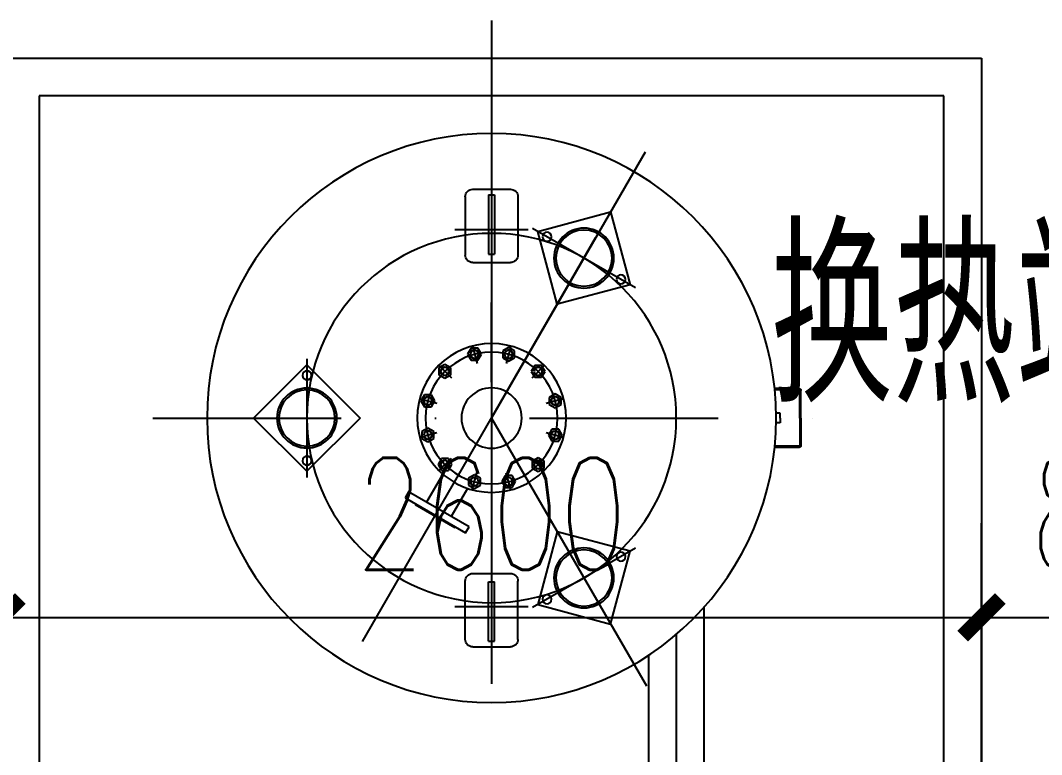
# Model space of a CAD drawing. Extents: x 179183 to 294833, y 947252 to 1004652.
# Drawn here: x 235985 to 238694, y 985122 to 987070 of the extents above; entities that cross this region are included whole.
import ezdxf

# ---------------------------------------------------------------- set-up
doc = ezdxf.new("R2010")
doc.units = 0
doc.header["$LTSCALE"] = 1000
doc.linetypes.add('CENTER2', pattern=[1.125, 0.75, -0.125, 0.125, -0.125])
doc.linetypes.add('DASHDOT', pattern=[1, 0.5, -0.25, 0, -0.25])
for name, color, linetype in [('a_shb', 2, 'Continuous'), ('a_shb_jc', 5, 'Continuous'), ('a_水', 6, 'Continuous'), ('PUB_TEXT', 7, 'Continuous'), ('TH_DIM', 3, 'Continuous')]:
    doc.layers.add(name, color=color, linetype=linetype)
doc.styles.add('_TCH_DIM_T3', font='SIMPLEX', dxfattribs={"width": 0.705882, "bigfont": 'GBCBIG'})
doc.styles.get("Standard").update_dxf_attribs({"font": 'simplex.shx', "width": 0.7, "bigfont": 'gbcbig.shx'})
doc.dimstyles.new('_TCH_ARCH&&100', dxfattribs={"dimtxt": 297.5, "dimasz": 100, "dimexe": 250, "dimexo": 300, "dimgap": 126.25, "dimtad": 1, "dimdec": 0, "dimzin": 0, "dimdsep": 46, "dimtxsty": '_TCH_DIM_T3', "dimblk": 'ARCHTICK', "dimcen": 0.09, "dimclrt": 7, "dimazin": 2, "dimtfac": 1, "dimtdec": 0, "dimtix": 1, "dimtmove": 2, "dimatfit": 3, "dimfxl": 1, "dimtolj": 1, "dimtzin": 0, "dimarcsym": 0})

# ---------------------------------------------------------------- blocks, each defined once
blk = doc.blocks.new('落地式膨胀箱')
at = {"layer": 'a_shb'}
for p, q in [((-2400, 1750), (1700, 1750)), ((-2400, -650), (-2400, 1750)), ((-952.2, 892.2), (-2023.2, 273.9)), ((-2044.9, 647.3), (-2044.9, 452.7)), ((-1044.9, 647.3), (-1044.9, 452.7)), ((-2152.1, 600), (-2152.1, 500)), ((-2132.1, 620), (-1977.5, 620)), ((-1957.5, 600), (-1957.5, 500)), ((-1132.3, 600), (-1132.3, 500)), ((-957.6, 620), (-1112.3, 620)), ((-937.6, 600), (-937.6, 500)), ((-1544.9, 550), (-2251.4, 142.1)), ((-2249.9, 550), (-839.8, 550)), ((-2136.9, 558), (-2136.9, 542)), ((-2136.9, 558), (-1979.6, 558)), ((-2136.9, 542), (-1979.6, 542)), ((-1979.6, 558), (-1979.6, 542)), ((-1110.2, 558), (-1110.2, 542)), ((-952.8, 558), (-1110.2, 558)), ((-952.8, 542), (-1110.2, 542)), ((-952.8, 558), (-952.8, 542)), ((-2132.1, 480), (-1977.5, 480)), ((-957.6, 480), (-1112.3, 480)), ((-360.6, 132.9), (-915.6, 132.9)), ((-360.6, 59.3), (-971.1, 59.3)), ((-360.6, -14.2), (-1043.2, -14.2)), ((-1622.9, -265.7), (-1622.9, -200.7)), ((-1619.9, -265.7), (-1619.9, -201.1)), ((-1557.9, -215.7), (-1557.9, -205.3)), ((-1544.9, -215.7), (-1557.9, -215.7)), ((-1544.9, -215.7), (-1531.9, -215.7)), ((-1531.9, -215.7), (-1531.9, -205.3)), ((-1469.9, -265.7), (-1469.9, -201.1)), ((-1466.9, -265.7), (-1466.9, -200.7)), ((-1544.9, -267.7), (-1617.9, -267.7)), ((-1544.9, -270.7), (-1617.9, -270.7)), ((-1544.9, -267.7), (-1471.9, -267.7)), ((-1544.9, -270.7), (-1471.9, -270.7)), ((1700, -650), (-2400, -650))]:
    blk.add_line(p, q, dxfattribs=at)
at = {"layer": 'a_shb', "linetype": 'DASHDOT'}
blk.add_line((-1544.9, 1449.1), (-1544.9, -349.1), dxfattribs=at)
at = {"layer": 'a_shb', "ltscale": 0.5}
for p, q in [((-1544.9, 1181.4), (-1686.3, 1040)), ((-1403.5, 1040), (-1544.9, 1181.4)), ((-1686.3, 1040), (-1544.9, 898.6)), ((-1544.9, 898.6), (-1403.5, 1040)), ((-1348.6, 770.1), (-1333.1, 779.1)), ((-1256.1, 609.9), (-1348.6, 770.1)), ((-1333.1, 779.1), (-1256.3, 646.2)), ((-1315.6, 752.8), (-1317.3, 751.8)), ((-1315.6, 752.8), (-1254.6, 647.2)), ((-1396.2, 679.7), (-1321.4, 722.9)), ((-1358.2, 613.9), (-1283.4, 657.1)), ((-1254.6, 647.2), (-1256.3, 646.2)), ((-1256.3, 646.2), (-1240.6, 618.9)), ((-1240.6, 618.9), (-1256.1, 609.9)), ((-2039.9, 427.5), (-2091.7, 234.3)), ((-1846.8, 375.7), (-2039.9, 427.5)), ((-1243, 375.7), (-1049.8, 427.5)), ((-1049.8, 427.5), (-998, 234.3)), ((-1898.5, 182.5), (-1846.8, 375.7)), ((-1191.2, 182.5), (-1243, 375.7)), ((-2091.7, 234.3), (-1898.5, 182.5)), ((-998, 234.3), (-1191.2, 182.5))]:
    blk.add_line(p, q, dxfattribs=at)
at = {"layer": 'a_shb', "ltscale": 0.1}
for p, q in [((-1702.4, 1040), (-1387.4, 1040)), ((-1544.9, 550), (-833.8, 139.4)), ((-1890.5, 168.6), (-2048, 441.4)), ((-1199.3, 168.6), (-1041.8, 441.4))]:
    blk.add_line(p, q, dxfattribs=at)
at = {"layer": 'a_shb', "color": 1}
for p, q in [((-1606.2, 728.1), (-1590.4, 737.3)), ((-1590.4, 737.3), (-1574.5, 728.1)), ((-1518.2, 719), (-1509, 734.9)), ((-1509, 734.9), (-1490.7, 734.9)), ((-1490.7, 734.9), (-1481.5, 719)), ((-1606.2, 709.8), (-1606.2, 728.1)), ((-1590.4, 700.7), (-1606.2, 709.8)), ((-1574.5, 709.8), (-1590.4, 700.7)), ((-1574.5, 728.1), (-1574.5, 709.8)), ((-1509, 703.1), (-1518.2, 719)), ((-1481.5, 719), (-1490.7, 703.1)), ((-1687.1, 673.7), (-1677.9, 689.6)), ((-1677.9, 689.6), (-1659.6, 689.6)), ((-1659.6, 689.6), (-1650.4, 673.7)), ((-1490.7, 703.1), (-1509, 703.1)), ((-1437.3, 682.9), (-1421.4, 692.1)), ((-1437.3, 664.6), (-1437.3, 682.9)), ((-1421.4, 692.1), (-1405.6, 682.9)), ((-1405.6, 682.9), (-1405.6, 664.6)), ((-1677.9, 657.8), (-1687.1, 673.7)), ((-1659.6, 657.8), (-1677.9, 657.8)), ((-1650.4, 673.7), (-1659.6, 657.8)), ((-1421.4, 655.4), (-1437.3, 664.6)), ((-1405.6, 664.6), (-1421.4, 655.4)), ((-1729.9, 604.5), (-1714, 613.6)), ((-1729.9, 586.1), (-1729.9, 604.5)), ((-1714, 613.6), (-1698.2, 604.5)), ((-1698.2, 604.5), (-1698.2, 586.1)), ((-1394.5, 595.3), (-1385.3, 611.2)), ((-1385.3, 611.2), (-1367, 611.2)), ((-1367, 611.2), (-1357.8, 595.3)), ((-1714, 577), (-1729.9, 586.1)), ((-1698.2, 586.1), (-1714, 577)), ((-1385.3, 579.5), (-1394.5, 595.3)), ((-1367, 579.5), (-1385.3, 579.5)), ((-1357.8, 595.3), (-1367, 579.5)), ((-1732.4, 504.8), (-1723.2, 520.6)), ((-1723.2, 520.6), (-1704.9, 520.6)), ((-1704.9, 520.6), (-1695.7, 504.8)), ((-1392, 514), (-1376.1, 523.1)), ((-1376.1, 523.1), (-1360.3, 514)), ((-1723.2, 488.9), (-1732.4, 504.8)), ((-1704.9, 488.9), (-1723.2, 488.9)), ((-1695.7, 504.8), (-1704.9, 488.9)), ((-1392, 495.6), (-1392, 514)), ((-1376.1, 486.5), (-1392, 495.6)), ((-1360.3, 495.6), (-1376.1, 486.5)), ((-1360.3, 514), (-1360.3, 495.6)), ((-1684.6, 435.5), (-1668.8, 444.7)), ((-1684.6, 417.2), (-1684.6, 435.5)), ((-1668.8, 444.7), (-1652.9, 435.5)), ((-1652.9, 435.5), (-1652.9, 417.2)), ((-1439.7, 426.4), (-1430.6, 442.3)), ((-1430.6, 442.3), (-1412.2, 442.3)), ((-1412.2, 442.3), (-1403.1, 426.4)), ((-1668.8, 408), (-1684.6, 417.2)), ((-1652.9, 417.2), (-1668.8, 408)), ((-1430.6, 410.5), (-1439.7, 426.4)), ((-1412.2, 410.5), (-1430.6, 410.5)), ((-1403.1, 426.4), (-1412.2, 410.5)), ((-1608.7, 381.1), (-1599.5, 397)), ((-1599.5, 365.2), (-1608.7, 381.1)), ((-1599.5, 397), (-1581.2, 397)), ((-1581.2, 397), (-1572, 381.1)), ((-1572, 381.1), (-1581.2, 365.2)), ((-1515.7, 390.3), (-1499.8, 399.4)), ((-1515.7, 371.9), (-1515.7, 390.3)), ((-1499.8, 399.4), (-1483.9, 390.3)), ((-1483.9, 390.3), (-1483.9, 371.9)), ((-1581.2, 365.2), (-1599.5, 365.2)), ((-1499.8, 362.8), (-1515.7, 371.9)), ((-1483.9, 371.9), (-1499.8, 362.8))]:
    blk.add_line(p, q, dxfattribs=at)
at = {"layer": 'a_shb', "color": 1, "ltscale": 0.1}
for p, q in [((-1596.2, 740.7), (-1584, 695)), ((-1494, 740.8), (-1506.2, 695.2)), ((-1684.7, 689.5), (-1651.2, 656.1)), ((-1405.4, 689.8), (-1438.8, 656.4)), ((-1735.7, 600.9), (-1690, 588.7)), ((-1354.2, 601.3), (-1399.8, 589.1)), ((-1735.6, 498.7), (-1689.9, 510.9)), ((-1354.1, 499.1), (-1399.7, 511.3)), ((-1684.4, 410.2), (-1650.9, 443.6)), ((-1405.1, 410.5), (-1438.5, 443.9)), ((-1595.8, 359.2), (-1583.6, 404.8)), ((-1493.6, 359.3), (-1505.8, 405))]:
    blk.add_line(p, q, dxfattribs=at)
at = {"layer": 'a_shb', "color": 1, "linetype": 'DASHDOT'}
blk.add_line((-2600, 550), (1900, 550), dxfattribs=at)
at = {"layer": 'a_shb', "linetype": 'CENTER2'}
blk.add_line((-1640, 550), (-1851.3, 550), dxfattribs=at)
at = {"layer": 'a_shb'}
for centre, radius in [((-1544.9, 550), 755), ((-1545.1, 549.9), 197.5)]:
    blk.add_circle(centre, radius, dxfattribs=at)
at = {"layer": 'a_shb', "ltscale": 0.5}
for centre, radius in [((-1544.9, 1040), 79.5), ((-1544.9, 1040), 74.5), ((-1658, 1040), 12), ((-1431.7, 1040), 12), ((-2025.8, 403), 12), ((-1064, 403), 12), ((-1969.2, 305), 79.5), ((-1969.2, 305), 74.5), ((-1120.5, 305), 79.5), ((-1120.5, 305), 74.5), ((-1912.7, 207), 12), ((-1177.1, 207), 12)]:
    blk.add_circle(centre, radius, dxfattribs=at)
at = {"layer": 'a_shb', "ltscale": 0.1}
for radius in [490, 175, 80]:
    blk.add_circle((-1544.9, 550), radius, dxfattribs=at)
at = {"layer": 'a_shb', "color": 1, "ltscale": 0.1}
for centre in [(-1590.4, 719), (-1499.8, 719.1), (-1668.8, 673.6), (-1421.3, 673.9), (-1714, 595.1), (-1375.9, 595.5), (-1713.9, 504.5), (-1375.8, 504.9), (-1668.5, 426.1), (-1421, 426.4), (-1590, 380.9), (-1499.4, 381)]:
    blk.add_circle(centre, 11, dxfattribs=at)
at = {"layer": 'a_shb', "color": 1}
for centre in [(-1590.4, 719), (-1499.8, 719), (-1668.8, 673.7), (-1421.4, 673.7), (-1714, 595.3), (-1376.1, 595.3), (-1714, 504.8), (-1376.1, 504.8), (-1668.8, 426.4), (-1421.4, 426.4), (-1590.3, 381.1), (-1499.8, 381.1)]:
    blk.add_circle(centre, 10.6, dxfattribs=at)
for centre, start, end in [((-1590.4, 719), 183.81, 192.8543), ((-1590.4, 719), 162.9653, 171.4578), ((-1590.4, 719), 202.9611, 211.4995), ((-1590.4, 719), 144.3352, 153.3268), ((-1590.4, 719), 220.6033, 230.6965), ((-1590.4, 719), 121.5204, 132.499), ((-1590.4, 719), 241.4173, 252.6732), ((-1590.4, 719), 102.1558, 109.0839), ((-1590.4, 719), 262.6018, 275.4318), ((-1590.4, 719), 83.0299, 92.0746), ((-1590.4, 719), 65.648, 73.758), ((-1590.4, 719), 288.2313, 301.6), ((-1590.4, 719), 45.6041, 56.9511), ((-1590.4, 719), 314.2007, 325.4409), ((-1590.4, 719), 22.5225, 33.6648), ((-1590.4, 719), 336.3691, 347.3209), ((-1590.4, 719), 358.3348, 12.4527), ((-1499.8, 719), 172.9611, 181.4995), ((-1499.8, 719), 190.6033, 200.6965), ((-1499.8, 719), 153.81, 162.8543), ((-1499.8, 719), 211.4173, 222.6732), ((-1499.8, 719), 132.9653, 141.4578), ((-1499.8, 719), 232.6018, 245.4318), ((-1499.8, 719), 114.3352, 123.3268), ((-1499.8, 719), 91.5204, 102.499), ((-1499.8, 719), 258.2313, 271.6), ((-1499.8, 719), 72.1558, 79.0839), ((-1499.8, 719), 284.2007, 295.4409), ((-1499.8, 719), 53.0299, 62.0746), ((-1499.8, 719), 306.3691, 317.3209), ((-1499.8, 719), 35.648, 43.758), ((-1499.8, 719), 328.3348, 342.4527), ((-1499.8, 719), 15.6041, 26.9511), ((-1499.8, 719), 352.5225, 3.6648), ((-1668.8, 673.7), 151.5204, 162.499), ((-1668.8, 673.7), 132.1558, 139.0839), ((-1668.8, 673.7), 113.0299, 122.0746), ((-1668.8, 673.7), 95.648, 103.758), ((-1668.8, 673.7), 75.6041, 86.9511), ((-1668.8, 673.7), 52.5225, 63.6648), ((-1668.8, 673.7), 28.3348, 42.4527), ((-1421.4, 673.7), 160.6033, 170.6965), ((-1421.4, 673.7), 142.9611, 151.4995), ((-1421.4, 673.7), 123.81, 132.8543), ((-1421.4, 673.7), 102.9653, 111.4578), ((-1421.4, 673.7), 84.3352, 93.3268), ((-1421.4, 673.7), 61.5204, 72.499), ((-1421.4, 673.7), 42.1558, 49.0839), ((-1421.4, 673.7), 23.0299, 32.0746), ((-1668.8, 673.7), 174.3352, 183.3268), ((-1668.8, 673.7), 192.9653, 201.4578), ((-1668.8, 673.7), 213.81, 222.8543), ((-1668.8, 673.7), 232.9611, 241.4995), ((-1668.8, 673.7), 250.6033, 260.6965), ((-1668.8, 673.7), 271.4173, 282.6732), ((-1668.8, 673.7), 292.6018, 305.4318), ((-1668.8, 673.7), 318.2313, 331.6), ((-1668.8, 673.7), 6.3691, 17.3209), ((-1668.8, 673.7), 344.2007, 355.4409), ((-1421.4, 673.7), 181.4173, 192.6732), ((-1421.4, 673.7), 202.6018, 215.4318), ((-1421.4, 673.7), 228.2313, 241.6), ((-1421.4, 673.7), 254.2007, 265.4409), ((-1421.4, 673.7), 276.3691, 287.3209), ((-1421.4, 673.7), 298.3348, 312.4527), ((-1421.4, 673.7), 322.5225, 333.6648), ((-1421.4, 673.7), 5.648, 13.758), ((-1421.4, 673.7), 345.6041, 356.9511), ((-1714, 595.3), 162.1558, 169.0839), ((-1714, 595.3), 143.0299, 152.0746), ((-1714, 595.3), 125.648, 133.758), ((-1714, 595.3), 105.6041, 116.9511), ((-1714, 595.3), 82.5225, 93.6648), ((-1714, 595.3), 58.3348, 72.4527), ((-1714, 595.3), 36.3691, 47.3209), ((-1714, 595.3), 14.2007, 25.4409), ((-1376.1, 595.3), 172.6018, 185.4318), ((-1376.1, 595.3), 151.4173, 162.6732), ((-1376.1, 595.3), 130.6033, 140.6965), ((-1376.1, 595.3), 112.9611, 121.4995), ((-1376.1, 595.3), 93.81, 102.8543), ((-1376.1, 595.3), 72.9653, 81.4578), ((-1376.1, 595.3), 54.3352, 63.3268), ((-1376.1, 595.3), 31.5204, 42.499), ((-1376.1, 595.3), 12.1558, 19.0839), ((-1714, 595.3), 181.5204, 192.499), ((-1714, 595.3), 204.3352, 213.3268), ((-1714, 595.3), 222.9653, 231.4578), ((-1714, 595.3), 243.81, 252.8543), ((-1714, 595.3), 262.9611, 271.4995), ((-1714, 595.3), 280.6033, 290.6965), ((-1714, 595.3), 301.4173, 312.6732), ((-1714, 595.3), 322.6018, 335.4318), ((-1714, 595.3), 348.2313, 1.6), ((-1376.1, 595.3), 198.2313, 211.6), ((-1376.1, 595.3), 224.2007, 235.4409), ((-1376.1, 595.3), 246.3691, 257.3209), ((-1376.1, 595.3), 268.3348, 282.4527), ((-1376.1, 595.3), 292.5225, 303.6648), ((-1376.1, 595.3), 315.6041, 326.9511), ((-1376.1, 595.3), 335.648, 343.758), ((-1376.1, 595.3), 353.0299, 2.0746), ((-1714, 504.8), 112.5225, 123.6648), ((-1714, 504.8), 88.3348, 102.4527), ((-1714, 504.8), 66.3691, 77.3209), ((-1376.1, 504.8), 121.4173, 132.6732), ((-1376.1, 504.8), 100.6033, 110.6965), ((-1376.1, 504.8), 82.9611, 91.4995), ((-1376.1, 504.8), 63.81, 72.8543), ((-1714, 504.8), 173.0299, 182.0746), ((-1714, 504.8), 192.1558, 199.0839), ((-1714, 504.8), 155.648, 163.758), ((-1714, 504.8), 211.5204, 222.499), ((-1714, 504.8), 135.6041, 146.9511), ((-1714, 504.8), 234.3352, 243.3268), ((-1714, 504.8), 252.9653, 261.4578), ((-1714, 504.8), 273.81, 282.8543), ((-1714, 504.8), 292.9611, 301.4995), ((-1714, 504.8), 44.2007, 55.4409), ((-1714, 504.8), 310.6033, 320.6965), ((-1714, 504.8), 18.2313, 31.6), ((-1714, 504.8), 331.4173, 342.6732), ((-1714, 504.8), 352.6018, 5.4318), ((-1376.1, 504.8), 168.2313, 181.6), ((-1376.1, 504.8), 194.2007, 205.4409), ((-1376.1, 504.8), 142.6018, 155.4318), ((-1376.1, 504.8), 216.3691, 227.3209), ((-1376.1, 504.8), 238.3348, 252.4527), ((-1376.1, 504.8), 262.5225, 273.6648), ((-1376.1, 504.8), 285.6041, 296.9511), ((-1376.1, 504.8), 305.648, 313.758), ((-1376.1, 504.8), 42.9653, 51.4578), ((-1376.1, 504.8), 323.0299, 332.0746), ((-1376.1, 504.8), 24.3352, 33.3268), ((-1376.1, 504.8), 342.1558, 349.0839), ((-1376.1, 504.8), 1.5204, 12.499), ((-1668.8, 426.4), 118.3348, 132.4527), ((-1668.8, 426.4), 96.3691, 107.3209), ((-1668.8, 426.4), 74.2007, 85.4409), ((-1668.8, 426.4), 48.2313, 61.6), ((-1421.4, 426.4), 138.2313, 151.6), ((-1421.4, 426.4), 112.6018, 125.4318), ((-1421.4, 426.4), 91.4173, 102.6732), ((-1421.4, 426.4), 70.6033, 80.6965), ((-1421.4, 426.4), 52.9611, 61.4995), ((-1421.4, 426.4), 33.81, 42.8543), ((-1668.8, 426.4), 165.6041, 176.9511), ((-1668.8, 426.4), 185.648, 193.758), ((-1668.8, 426.4), 203.0299, 212.0746), ((-1668.8, 426.4), 142.5225, 153.6648), ((-1668.8, 426.4), 222.1558, 229.0839), ((-1668.8, 426.4), 241.5204, 252.499), ((-1668.8, 426.4), 264.3352, 273.3268), ((-1668.8, 426.4), 282.9653, 291.4578), ((-1668.8, 426.4), 303.81, 312.8543), ((-1668.8, 426.4), 322.9611, 331.4995), ((-1668.8, 426.4), 22.6018, 35.4318), ((-1668.8, 426.4), 340.6033, 350.6965), ((-1668.8, 426.4), 1.4173, 12.6732), ((-1421.4, 426.4), 164.2007, 175.4409), ((-1421.4, 426.4), 186.3691, 197.3209), ((-1421.4, 426.4), 208.3348, 222.4527), ((-1421.4, 426.4), 232.5225, 243.6648), ((-1421.4, 426.4), 255.6041, 266.9511), ((-1421.4, 426.4), 275.648, 283.758), ((-1421.4, 426.4), 293.0299, 302.0746), ((-1421.4, 426.4), 312.1558, 319.0839), ((-1421.4, 426.4), 331.5204, 342.499), ((-1421.4, 426.4), 12.9653, 21.4578), ((-1421.4, 426.4), 354.3352, 3.3268), ((-1590.3, 381.1), 172.5225, 183.6648), ((-1590.3, 381.1), 148.3348, 162.4527), ((-1590.3, 381.1), 126.3691, 137.3209), ((-1590.3, 381.1), 104.2007, 115.4409), ((-1590.3, 381.1), 78.2313, 91.6), ((-1590.3, 381.1), 52.6018, 65.4318), ((-1590.3, 381.1), 31.4173, 42.6732), ((-1590.3, 381.1), 10.6033, 20.6965), ((-1590.3, 381.1), 352.9611, 1.4995), ((-1499.8, 381.1), 178.3348, 192.4527), ((-1499.8, 381.1), 156.3691, 167.3209), ((-1499.8, 381.1), 134.2007, 145.4409), ((-1499.8, 381.1), 108.2313, 121.6), ((-1499.8, 381.1), 82.6018, 95.4318), ((-1499.8, 381.1), 61.4173, 72.6732), ((-1499.8, 381.1), 40.6033, 50.6965), ((-1499.8, 381.1), 22.9611, 31.4995), ((-1499.8, 381.1), 342.9653, 351.4578), ((-1499.8, 381.1), 3.81, 12.8543), ((-1590.3, 381.1), 195.6041, 206.9511), ((-1590.3, 381.1), 215.648, 223.758), ((-1590.3, 381.1), 233.0299, 242.0746), ((-1590.3, 381.1), 252.1558, 259.0839), ((-1590.3, 381.1), 271.5204, 282.499), ((-1590.3, 381.1), 294.3352, 303.3268), ((-1590.3, 381.1), 312.9653, 321.4578), ((-1590.3, 381.1), 333.81, 342.8543), ((-1499.8, 381.1), 202.5225, 213.6648), ((-1499.8, 381.1), 225.6041, 236.9511), ((-1499.8, 381.1), 245.648, 253.758), ((-1499.8, 381.1), 263.0299, 272.0746), ((-1499.8, 381.1), 282.1558, 289.0839), ((-1499.8, 381.1), 301.5204, 312.499), ((-1499.8, 381.1), 324.3352, 333.3268)]:
    blk.add_arc(centre, 11.7, start, end, dxfattribs=at)
at = {"layer": 'a_shb'}
for centre, radius, start, end in [((-2132.1, 600), 20, 89.9999, 179.9999), ((-1977.5, 600), 20, 359.9999, 89.9999), ((-1112.3, 600), 20, 90.0001, 180.0001), ((-957.6, 600), 20, 0.0001, 90.0001), ((-2132.1, 500), 20, 179.9999, 269.9999), ((-1977.5, 500), 20, 269.9999, 359.9999), ((-1112.3, 500), 20, 180.0001, 270.0001), ((-957.6, 500), 20, 270.0001, 0.0001), ((-1617.9, -265.7), 5, 180, 270), ((-1617.9, -265.7), 2, 180, 270), ((-1471.9, -265.7), 5, 270, 0), ((-1471.9, -265.7), 2, 270, 0)]:
    blk.add_arc(centre, radius, start, end, dxfattribs=at)
at = {"layer": 'a_shb_jc'}
blk.add_lwpolyline([(-2500, -750), (1800, -750), (1800, 1850), (-2500, 1850)], close=True, dxfattribs=at)
blk = doc.blocks.new('A$C7DD005BC')
at = {"layer": 'PUB_TEXT', "color": 1}
blk.add_text('换热站', height=450, dxfattribs=at).set_placement((5528.3, 11285.9))
blk = doc.blocks.new('_ArchTick')
at = {"color": 0, "linetype": 'ByBlock', "const_width": 0.4}
blk.add_lwpolyline([(-0.5, -0.5), (0.5, 0.5)], dxfattribs=at)
blk = doc.blocks.new('*D4208')
at = {"layer": 'Defpoints', "color": 0, "transparency": 16777216}
for p in [(238534.8, 985486), (235934.8, 984470.1), (238534.8, 984470.1)]:
    blk.add_point(p, dxfattribs=at)
at = {"layer": 'TH_DIM', "color": 0, "lineweight": -2, "transparency": 16777216}
for p, q in [((235934.8, 984770.1), (235934.8, 985736)), ((238534.8, 984770.1), (238534.8, 985736)), ((235934.8, 985486), (238534.8, 985486))]:
    blk.add_line(p, q, dxfattribs=at)
at = {"layer": 'TH_DIM', "color": 0, "lineweight": -2, "transparency": 16777216, "xscale": 100, "yscale": 100, "zscale": 100, "rotation": 180}
blk.add_blockref('_ArchTick', (235934.8, 985486), dxfattribs=at)
at = {"layer": 'TH_DIM', "color": 0, "lineweight": -2, "transparency": 16777216, "xscale": 100, "yscale": 100, "zscale": 100}
blk.add_blockref('_ArchTick', (238534.8, 985486), dxfattribs=at)
at = {"layer": 'TH_DIM', "color": 7, "transparency": 16777216, "insert": (237234.8, 985761), "char_height": 297.5, "attachment_point": 5, "style": '_TCH_DIM_T3'}
blk.add_mtext('\\A1;2600', dxfattribs=at)
blk = doc.blocks.new('*D4209')
at = {"layer": 'Defpoints', "color": 0, "transparency": 16777216}
for p in [(239334.8, 985486), (238534.8, 984470.1), (239334.8, 984470.1)]:
    blk.add_point(p, dxfattribs=at)
at = {"layer": 'TH_DIM', "color": 0, "lineweight": -2, "transparency": 16777216}
for p, q in [((238534.8, 984770.1), (238534.8, 985736)), ((239334.8, 984770.1), (239334.8, 985736)), ((238534.8, 985486), (239334.8, 985486))]:
    blk.add_line(p, q, dxfattribs=at)
at = {"layer": 'TH_DIM', "color": 0, "lineweight": -2, "transparency": 16777216, "xscale": 100, "yscale": 100, "zscale": 100, "rotation": 180}
blk.add_blockref('_ArchTick', (238534.8, 985486), dxfattribs=at)
at = {"layer": 'TH_DIM', "color": 0, "lineweight": -2, "transparency": 16777216, "xscale": 100, "yscale": 100, "zscale": 100}
blk.add_blockref('_ArchTick', (239334.8, 985486), dxfattribs=at)
at = {"layer": 'TH_DIM', "color": 7, "transparency": 16777216, "insert": (238934.8, 985761), "char_height": 297.5, "attachment_point": 5, "style": '_TCH_DIM_T3'}
blk.add_mtext('\\A1;800', dxfattribs=at)

msp = doc.modelspace()

# ---------------------------------------------------------------- block references
at = {"layer": 'a_shb', "xscale": -1, "rotation": 90}
msp.add_blockref('落地式膨胀箱', (237784.8, 984470.1), dxfattribs=at)
at = {"layer": 'a_水'}
msp.add_blockref('A$C7DD005BC', (232447.3, 974771.1), dxfattribs=at)

# ---------------------------------------------------------------- dimensions: what is measured, and where the dimension line sits
at = {"layer": 'TH_DIM'}
for p1, p2, picture, middle in [((235934.8, 984470.1), (238534.8, 984470.1), '*D4208', (237234.8, 985761)), ((238534.8, 984470.1), (239334.8, 984470.1), '*D4209', (238934.8, 985761))]:
    dim = msp.add_aligned_dim(p1=p1, p2=p2, distance=1015.9, dimstyle='_TCH_ARCH&&100', dxfattribs=at)
    dim.commit()
    dim.dimension.update_dxf_attribs({"geometry": picture, "text_midpoint": middle})

doc.saveas('drawing.dxf')
